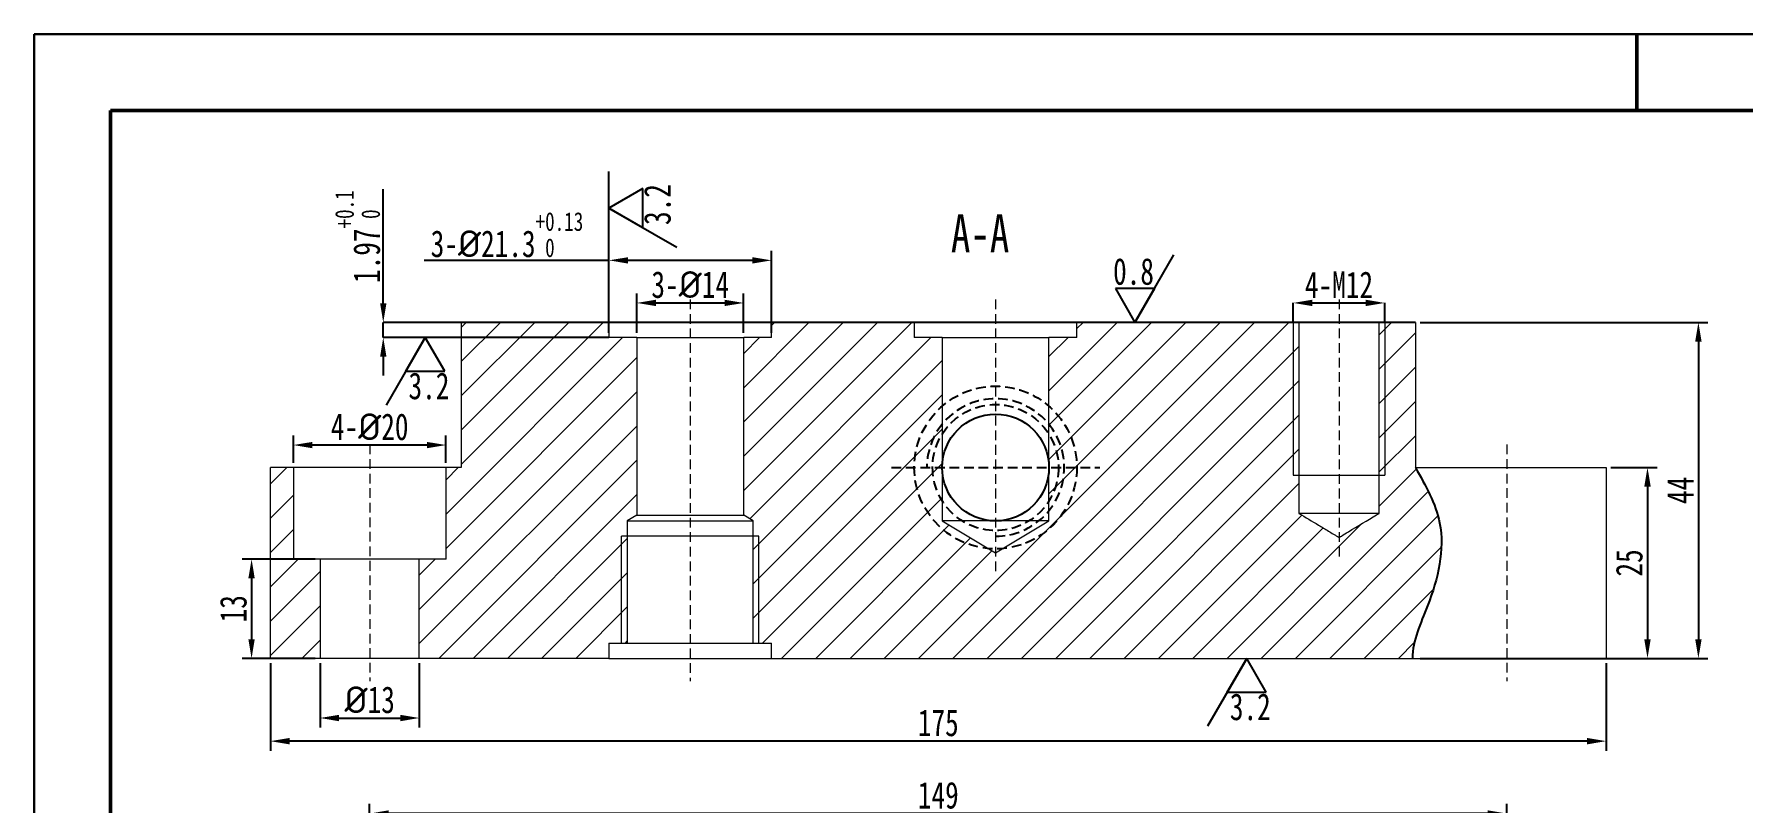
# Model space of a CAD drawing. Header units: millimetres. Extents: x 786 to 1206, y 249 to 546.
# Drawn here: x 785.8 to 1009.7, y 445.2 to 545.9 of the extents above; entities that cross this region are included whole.
import ezdxf

# ---------------------------------------------------------------- set-up
doc = ezdxf.new("R2010")
doc.units = ezdxf.units.MM
doc.linetypes.add('HIDDEN', pattern=[1.905, 1.27, -0.635])
for name, color, linetype, lineweight in [('总内框线', 7, 'Continuous', 50), ('总外框线', 7, 'Continuous', 30), ('细实线', 7, 'Continuous', 25)]:
    doc.layers.add(name, color=color, linetype=linetype, lineweight=lineweight)
doc.styles.get("Standard").update_dxf_attribs({"font": '', "height": 3.5})
doc.styles.get('Standard').set_extended_font_data('HYSWLongFangSong')
doc.dimstyles.new('ISO-25', dxfattribs={"dimtxt": 2.5, "dimasz": 2.5, "dimexe": 1.25, "dimexo": 0.625, "dimtad": 1, "dimtxsty": 'Standard', "dimcen": 2.5, "dimadec": 0, "dimazin": 0, "dimtfac": 1, "dimtmove": 0, "dimatfit": 3, "dimfxl": 1, "dimarcsym": 0})
pattern_1 = [(45, (782.3624, 254.9965), (-2.245064, 2.245064), [])]

# ---------------------------------------------------------------- blocks, each defined once
blk = doc.blocks.new('*D37')
at = {"color": 0, "lineweight": -2, "transparency": 16777216}
for p, q in [((829.8, 414.19), (829.8, 445.09)), ((976.3, 443.84), (832.3, 443.84)), ((978.8, 414.19), (978.8, 445.09))]:
    blk.add_line(p, q, dxfattribs=at)
at = {"color": 0, "transparency": 16777216}
for points in [[(832.3, 444.26), (832.3, 443.43), (829.8, 443.84)], [(976.3, 444.26), (976.3, 443.43), (978.8, 443.84)]]:
    blk.add_solid(points, dxfattribs=at)
at = {"layer": 'Defpoints', "color": 0, "transparency": 16777216}
for p in [(829.8, 443.84), (829.8, 413.56), (978.8, 413.56)]:
    blk.add_point(p, dxfattribs=at)
at = {"color": 0, "transparency": 16777216, "insert": (904.3, 446.22), "char_height": 3.5, "attachment_point": 5}
blk.add_mtext('149', dxfattribs=at)
blk = doc.blocks.new('*D40')
at = {"color": 0, "lineweight": -2, "transparency": 16777216}
for p, q in [((816.8, 463.53), (816.8, 452.07)), ((991.8, 463.53), (991.8, 452.07)), ((989.3, 453.32), (819.3, 453.32))]:
    blk.add_line(p, q, dxfattribs=at)
at = {"color": 0, "transparency": 16777216}
for points in [[(819.3, 453.74), (819.3, 452.9), (816.8, 453.32)], [(989.3, 453.74), (989.3, 452.9), (991.8, 453.32)]]:
    blk.add_solid(points, dxfattribs=at)
at = {"layer": 'Defpoints', "color": 0, "transparency": 16777216}
for p in [(816.8, 464.16), (991.8, 464.16), (816.8, 453.32)]:
    blk.add_point(p, dxfattribs=at)
at = {"color": 0, "transparency": 16777216, "insert": (904.3, 455.7), "char_height": 3.5, "attachment_point": 5}
blk.add_mtext('175', dxfattribs=at)
blk = doc.blocks.new('*D41')
at = {"color": 0, "lineweight": -2, "transparency": 16777216}
for p, q in [((823.3, 463.53), (823.3, 455.1)), ((836.3, 463.53), (836.3, 455.1)), ((825.8, 456.35), (833.8, 456.35))]:
    blk.add_line(p, q, dxfattribs=at)
at = {"color": 0, "transparency": 16777216}
for points in [[(825.8, 456.77), (825.8, 455.93), (823.3, 456.35)], [(833.8, 456.77), (833.8, 455.93), (836.3, 456.35)]]:
    blk.add_solid(points, dxfattribs=at)
at = {"layer": 'Defpoints', "color": 0, "transparency": 16777216}
for p in [(823.3, 464.16), (836.3, 464.16), (836.3, 456.35)]:
    blk.add_point(p, dxfattribs=at)
at = {"color": 0, "transparency": 16777216, "insert": (829.8, 458.72), "char_height": 3.5, "attachment_point": 5}
blk.add_mtext('{\\fISOCPEUR|b0|i0|c0|p34;%%C}13', dxfattribs=at)
blk = doc.blocks.new('*D50')
at = {"color": 0, "lineweight": -2, "transparency": 16777216}
for p, q in [((992.43, 489.16), (998.47, 489.16)), ((997.22, 486.66), (997.22, 466.66)), ((992.43, 464.16), (998.47, 464.16))]:
    blk.add_line(p, q, dxfattribs=at)
at = {"color": 0, "transparency": 16777216}
for points in [[(996.8, 486.66), (997.64, 486.66), (997.22, 489.16)], [(996.8, 466.66), (997.64, 466.66), (997.22, 464.16)]]:
    blk.add_solid(points, dxfattribs=at)
at = {"layer": 'Defpoints', "color": 0, "transparency": 16777216}
for p in [(991.8, 489.16), (991.8, 464.16), (997.22, 464.16)]:
    blk.add_point(p, dxfattribs=at)
at = {"color": 0, "transparency": 16777216, "insert": (994.84, 476.66), "char_height": 3.5, "attachment_point": 5, "rotation": 90}
blk.add_mtext('25', dxfattribs=at)
blk = doc.blocks.new('*D51')
at = {"color": 0, "lineweight": -2, "transparency": 16777216}
for p, q in [((967.43, 508.16), (1005.14, 508.16)), ((1003.89, 505.66), (1003.89, 466.66)), ((967.43, 464.16), (1005.14, 464.16))]:
    blk.add_line(p, q, dxfattribs=at)
at = {"color": 0, "transparency": 16777216}
for points in [[(1003.47, 505.66), (1004.31, 505.66), (1003.89, 508.16)], [(1003.47, 466.66), (1004.31, 466.66), (1003.89, 464.16)]]:
    blk.add_solid(points, dxfattribs=at)
at = {"layer": 'Defpoints', "color": 0, "transparency": 16777216}
for p in [(966.8, 508.16), (966.8, 464.16), (1003.89, 464.16)]:
    blk.add_point(p, dxfattribs=at)
at = {"color": 0, "transparency": 16777216, "insert": (1001.51, 486.16), "char_height": 3.5, "attachment_point": 5, "rotation": 90}
blk.add_mtext('44', dxfattribs=at)
blk = doc.blocks.new('*D52')
at = {"color": 0, "lineweight": -2, "transparency": 16777216}
for p, q in [((819.8, 489.78), (819.8, 493.35)), ((839.8, 489.78), (839.8, 493.35)), ((837.3, 492.1), (822.3, 492.1))]:
    blk.add_line(p, q, dxfattribs=at)
at = {"color": 0, "transparency": 16777216}
for points in [[(822.3, 492.51), (822.3, 491.68), (819.8, 492.1)], [(837.3, 492.51), (837.3, 491.68), (839.8, 492.1)]]:
    blk.add_solid(points, dxfattribs=at)
at = {"layer": 'Defpoints', "color": 0, "transparency": 16777216}
for p in [(819.8, 492.1), (819.8, 489.16), (839.8, 489.16)]:
    blk.add_point(p, dxfattribs=at)
at = {"color": 0, "transparency": 16777216, "insert": (829.8, 494.47), "char_height": 3.5, "attachment_point": 5}
blk.add_mtext('4-{\\fISOCPEUR|b0|i0|c0|p34;%%C}20', dxfattribs=at)
blk = doc.blocks.new('*D53')
at = {"color": 0, "lineweight": -2, "transparency": 16777216}
for p, q in [((822.68, 477.16), (813.08, 477.16)), ((814.33, 474.66), (814.33, 466.66)), ((822.68, 464.16), (813.08, 464.16))]:
    blk.add_line(p, q, dxfattribs=at)
at = {"color": 0, "transparency": 16777216}
for points in [[(813.91, 474.66), (814.74, 474.66), (814.33, 477.16)], [(813.91, 466.66), (814.74, 466.66), (814.33, 464.16)]]:
    blk.add_solid(points, dxfattribs=at)
at = {"layer": 'Defpoints', "color": 0, "transparency": 16777216}
for p in [(823.3, 477.16), (814.33, 464.16), (823.3, 464.16)]:
    blk.add_point(p, dxfattribs=at)
at = {"color": 0, "transparency": 16777216, "insert": (811.95, 470.66), "char_height": 3.5, "attachment_point": 5, "rotation": 90}
blk.add_mtext('13', dxfattribs=at)
blk = doc.blocks.new('*D54')
at = {"color": 0, "lineweight": -2, "transparency": 16777216}
for p, q in [((861.15, 506.81), (861.15, 517.54)), ((882.45, 506.81), (882.45, 517.54)), ((861.15, 516.29), (836.93, 516.29)), ((879.95, 516.29), (863.65, 516.29))]:
    blk.add_line(p, q, dxfattribs=at)
at = {"color": 0, "transparency": 16777216}
for points in [[(863.65, 516.7), (863.65, 515.87), (861.15, 516.29)], [(879.95, 516.7), (879.95, 515.87), (882.45, 516.29)]]:
    blk.add_solid(points, dxfattribs=at)
at = {"layer": 'Defpoints', "color": 0, "transparency": 16777216}
for p in [(861.15, 516.29), (861.15, 506.19), (882.45, 506.19)]:
    blk.add_point(p, dxfattribs=at)
at = {"color": 0, "transparency": 16777216, "insert": (847.79, 519.63), "char_height": 3.5, "attachment_point": 5}
blk.add_mtext('3-{\\fISOCPEUR|b0|i0|c0|p34;%%C}21.3{\\H0.7x;\\S+0.13^  0;}', dxfattribs=at)
blk = doc.blocks.new('*D55')
at = {"color": 0, "lineweight": -2, "transparency": 16777216}
for p, q in [((864.8, 506.81), (864.8, 511.96)), ((867.3, 510.71), (876.3, 510.71)), ((878.8, 506.81), (878.8, 511.96))]:
    blk.add_line(p, q, dxfattribs=at)
at = {"color": 0, "transparency": 16777216}
for points in [[(867.3, 511.13), (867.3, 510.3), (864.8, 510.71)], [(876.3, 511.13), (876.3, 510.3), (878.8, 510.71)]]:
    blk.add_solid(points, dxfattribs=at)
at = {"layer": 'Defpoints', "color": 0, "transparency": 16777216}
for p in [(878.8, 510.71), (864.8, 506.19), (878.8, 506.19)]:
    blk.add_point(p, dxfattribs=at)
at = {"color": 0, "transparency": 16777216, "insert": (871.8, 513.09), "char_height": 3.5, "attachment_point": 5}
blk.add_mtext('3-{\\fISOCPEUR|b0|i0|c0|p34;%%C}14', dxfattribs=at)
blk = doc.blocks.new('*D59')
at = {"color": 0, "lineweight": -2, "transparency": 16777216}
for p, q in [((950.8, 508.16), (950.8, 510.71)), ((953.3, 510.71), (960.3, 510.71)), ((962.8, 508.16), (962.8, 510.71))]:
    blk.add_line(p, q, dxfattribs=at)
at = {"color": 0, "transparency": 16777216}
for points in [[(953.3, 511.13), (953.3, 510.3), (950.8, 510.71)], [(960.3, 511.13), (960.3, 510.3), (962.8, 510.71)]]:
    blk.add_solid(points, dxfattribs=at)
at = {"layer": 'Defpoints', "color": 0, "transparency": 16777216}
for p in [(962.8, 510.71), (950.8, 508.16), (962.8, 508.16)]:
    blk.add_point(p, dxfattribs=at)
at = {"color": 0, "transparency": 16777216, "insert": (956.8, 513.09), "char_height": 3.5, "attachment_point": 5}
blk.add_mtext('4-M12', dxfattribs=at)
blk = doc.blocks.new('*D61')
at = {"color": 0, "lineweight": -2, "transparency": 16777216}
for p, q in [((831.58, 510.66), (831.58, 525.63)), ((861.15, 508.16), (831.58, 508.16)), ((831.58, 506.19), (831.58, 508.16)), ((861.15, 506.19), (831.58, 506.19)), ((831.58, 503.69), (831.58, 501.19))]:
    blk.add_line(p, q, dxfattribs=at)
at = {"color": 0, "transparency": 16777216}
for points in [[(831.17, 510.66), (832, 510.66), (831.58, 508.16)], [(831.17, 503.69), (832, 503.69), (831.58, 506.19)]]:
    blk.add_solid(points, dxfattribs=at)
at = {"layer": 'Defpoints', "color": 0, "transparency": 16777216}
for p in [(831.58, 508.16), (861.15, 508.16), (861.15, 506.19)]:
    blk.add_point(p, dxfattribs=at)
at = {"color": 0, "transparency": 16777216, "insert": (828.24, 519.39), "char_height": 3.5, "attachment_point": 5, "rotation": 90}
blk.add_mtext('1.97{\\H0.7x;\\S+0.1^  0;}', dxfattribs=at)
blk = doc.blocks.new('粗糙度')
at = {"layer": '细实线'}
for p, q in [((0, 0), (5.12, 8.87)), ((2.56, 4.43), (-2.56, 4.43)), ((-2.56, 4.43), (0, 0)), ((2.56, 4.43), (0, 0))]:
    blk.add_line(p, q, dxfattribs=at)

msp = doc.modelspace()

# ---------------------------------------------------------------- hatches: boundary and pattern name
at = {"linetype": 'Continuous', "lineweight": 0}
h = msp.add_hatch(dxfattribs=at)
h.set_pattern_fill('ANSI31', style=0)
h.set_pattern_definition(pattern_1)
h.paths.add_polyline_path([(836.304, 464.156), (861.155, 464.156), (861.155, 466.156), (863.555, 466.156), (863.555, 482.156), (864.805, 482.907), (864.805, 506.186), (861.155, 506.186), (861.155, 508.156), (841.805, 508.156), (841.805, 489.156), (839.804, 489.156), (839.804, 477.156), (836.304, 477.156)], flags=0)
h = msp.add_hatch(dxfattribs=at)
h.set_pattern_fill('ANSI31', style=0)
h.set_pattern_definition(pattern_1)
h.paths.add_polyline_path([(966.422, 464.156), (966.445, 464.758), (966.511, 465.352), (966.613, 465.94), (966.749, 466.524), (966.912, 467.103), (967.098, 467.679), (967.303, 468.254), (967.522, 468.829), (967.75, 469.404), (967.983, 469.981), (968.217, 470.562), (968.445, 471.146), (968.666, 471.736), (968.877, 472.33), (969.077, 472.928), (969.265, 473.529), (969.439, 474.132), (969.6, 474.738), (969.745, 475.345), (969.873, 475.953), (969.984, 476.561), (970.075, 477.169), (970.146, 477.776), (970.196, 478.381), (970.224, 478.984), (970.228, 479.584), (970.206, 480.181), (970.159, 480.774), (970.085, 481.362), (969.982, 481.944), (969.851, 482.522), (969.692, 483.093), (969.509, 483.66), (969.303, 484.222), (969.077, 484.781), (968.832, 485.336), (968.572, 485.887), (968.298, 486.436), (968.013, 486.983), (967.719, 487.528), (967.418, 488.071), (967.112, 488.614), (966.805, 489.156), (966.805, 508.156), (962.055, 508.156), (962.055, 483.156), (962.014, 483.131), (961.973, 483.107), (961.932, 483.082), (961.891, 483.058), (961.85, 483.033), (961.809, 483.009), (961.768, 482.984), (961.727, 482.959), (961.686, 482.935), (961.646, 482.91), (961.605, 482.886), (961.564, 482.861), (961.523, 482.836), (961.482, 482.812), (961.441, 482.787), (961.4, 482.763), (961.359, 482.738), (961.318, 482.714), (961.277, 482.689), (961.236, 482.664), (961.195, 482.64), (961.155, 482.615), (961.114, 482.591), (961.073, 482.566), (961.032, 482.541), (960.991, 482.517), (960.95, 482.492), (960.909, 482.468), (960.868, 482.443), (960.827, 482.419), (960.786, 482.394), (960.745, 482.369), (960.705, 482.345), (960.664, 482.32), (960.623, 482.296), (960.582, 482.271), (960.541, 482.246), (960.5, 482.222), (960.459, 482.197), (960.418, 482.173), (960.377, 482.148), (960.336, 482.124), (960.295, 482.099), (960.254, 482.074), (960.214, 482.05), (960.173, 482.025), (960.132, 482.001), (960.091, 481.976), (960.05, 481.951), (960.009, 481.927), (959.968, 481.902), (959.927, 481.878), (959.886, 481.853), (959.845, 481.829), (959.804, 481.804), (959.764, 481.779), (959.723, 481.755), (959.682, 481.73), (959.641, 481.706), (959.6, 481.681), (959.559, 481.656), (959.518, 481.632), (959.477, 481.607), (959.436, 481.583), (959.395, 481.558), (959.354, 481.534), (959.313, 481.509), (959.273, 481.484), (959.232, 481.46), (959.191, 481.435), (959.15, 481.411), (959.109, 481.386), (959.068, 481.361), (959.027, 481.337), (958.986, 481.312), (958.945, 481.288), (958.904, 481.263), (958.863, 481.239), (958.823, 481.214), (958.782, 481.189), (958.741, 481.165), (958.7, 481.14), (958.659, 481.116), (958.618, 481.091), (958.577, 481.067), (958.536, 481.042), (958.495, 481.017), (958.454, 480.993), (958.413, 480.968), (958.372, 480.944), (958.332, 480.919), (958.291, 480.894), (958.25, 480.87), (958.209, 480.845), (958.168, 480.821), (958.127, 480.796), (958.086, 480.772), (958.045, 480.747), (958.004, 480.722), (957.963, 480.698), (957.922, 480.673), (957.882, 480.649), (957.841, 480.624), (957.8, 480.599), (957.759, 480.575), (957.718, 480.55), (957.677, 480.526), (957.636, 480.501), (957.595, 480.477), (957.554, 480.452), (957.513, 480.427), (957.472, 480.403), (957.432, 480.378), (957.391, 480.354), (957.35, 480.329), (957.309, 480.304), (957.268, 480.28), (957.227, 480.255), (957.186, 480.231), (957.145, 480.206), (957.104, 480.182), (957.063, 480.157), (957.022, 480.132), (956.981, 480.108), (956.941, 480.083), (956.9, 480.059), (956.859, 480.034), (956.818, 480.009), (956.776, 480.019), (956.735, 480.043), (956.694, 480.068), (956.653, 480.093), (956.612, 480.117), (956.571, 480.142), (956.53, 480.167), (956.488, 480.192), (956.447, 480.216), (956.406, 480.241), (956.365, 480.266), (956.324, 480.29), (956.283, 480.315), (956.242, 480.34), (956.201, 480.364), (956.16, 480.389), (956.118, 480.414), (956.077, 480.439), (956.036, 480.463), (955.995, 480.488), (955.954, 480.513), (955.913, 480.537), (955.872, 480.562), (955.831, 480.587), (955.789, 480.611), (955.748, 480.636), (955.707, 480.661), (955.666, 480.686), (955.625, 480.71), (955.584, 480.735), (955.543, 480.76), (955.502, 480.784), (955.461, 480.809), (955.419, 480.834), (955.378, 480.859), (955.337, 480.883), (955.296, 480.908), (955.255, 480.933), (955.214, 480.957), (955.173, 480.982), (955.132, 481.007), (955.091, 481.031), (955.049, 481.056), (955.008, 481.081), (954.967, 481.106), (954.926, 481.13), (954.885, 481.155), (954.844, 481.18), (954.803, 481.204), (954.762, 481.229), (954.72, 481.254), (954.679, 481.278), (954.638, 481.303), (954.597, 481.328), (954.556, 481.353), (954.515, 481.377), (954.474, 481.402), (954.433, 481.427), (954.392, 481.451), (954.35, 481.476), (954.309, 481.501), (954.268, 481.526), (954.227, 481.55), (954.186, 481.575), (954.145, 481.6), (954.104, 481.624), (954.063, 481.649), (954.022, 481.674), (953.98, 481.698), (953.939, 481.723), (953.898, 481.748), (953.857, 481.773), (953.816, 481.797), (953.775, 481.822), (953.734, 481.847), (953.693, 481.871), (953.651, 481.896), (953.61, 481.921), (953.569, 481.946), (953.528, 481.97), (953.487, 481.995), (953.446, 482.02), (953.405, 482.044), (953.364, 482.069), (953.323, 482.094), (953.281, 482.118), (953.24, 482.143), (953.199, 482.168), (953.158, 482.193), (953.117, 482.217), (953.076, 482.242), (953.035, 482.267), (952.994, 482.291), (952.953, 482.316), (952.911, 482.341), (952.87, 482.365), (952.829, 482.39), (952.788, 482.415), (952.747, 482.44), (952.706, 482.464), (952.665, 482.489), (952.624, 482.514), (952.583, 482.538), (952.541, 482.563), (952.5, 482.588), (952.459, 482.613), (952.418, 482.637), (952.377, 482.662), (952.336, 482.687), (952.295, 482.711), (952.254, 482.736), (952.212, 482.761), (952.171, 482.785), (952.13, 482.81), (952.089, 482.835), (952.048, 482.86), (952.007, 482.884), (951.966, 482.909), (951.925, 482.934), (951.884, 482.958), (951.842, 482.983), (951.801, 483.008), (951.76, 483.033), (951.719, 483.057), (951.678, 483.082), (951.637, 483.107), (951.596, 483.131), (951.555, 483.156), (951.555, 508.156), (922.455, 508.156), (922.455, 506.186), (918.805, 506.186), (918.805, 482.186), (911.805, 477.98), (904.805, 482.186), (904.805, 506.186), (901.155, 506.186), (901.155, 508.156), (882.455, 508.156), (882.455, 506.186), (878.805, 506.186), (878.805, 482.907), (880.055, 482.156), (880.055, 466.156), (882.455, 466.156), (882.455, 464.156)])
h = msp.add_hatch(dxfattribs=at)
h.set_pattern_fill('ANSI31', style=0)
h.set_pattern_definition(pattern_1)
h.paths.add_polyline_path([(816.805, 489.156), (816.805, 464.156), (823.305, 464.156), (823.305, 477.156), (819.805, 477.156), (819.805, 489.156)], flags=0)

# ---------------------------------------------------------------- linework, layer by layer
msp.add_line((861.155, 516.287), (861.155, 527.924))
at = {"color": 7, "linetype": 'HIDDEN', "lineweight": 0}
for p, q in [((871.805, 511.156), (871.805, 461.156)), ((911.805, 511.156), (911.805, 474.98)), ((956.805, 511.156), (956.805, 477.002)), ((829.805, 492.156), (829.805, 461.156)), ((978.805, 492.156), (978.805, 461.156))]:
    msp.add_line(p, q, dxfattribs=at)
at = {"color": 7, "linetype": 'Continuous'}
msp.add_line((966.805, 508.156), (841.805, 508.156), dxfattribs=at)
at = {"color": 7, "linetype": 'Continuous', "lineweight": 15}
for p, q in [((841.805, 508.156), (861.155, 508.156)), ((841.805, 508.156), (841.805, 489.156)), ((861.155, 508.156), (861.155, 506.186)), ((882.455, 508.156), (861.155, 508.156)), ((864.805, 506.186), (861.155, 506.186)), ((864.805, 506.186), (864.805, 482.907)), ((864.805, 506.186), (878.805, 506.186)), ((878.805, 482.907), (878.805, 506.186)), ((882.455, 506.186), (878.805, 506.186)), ((882.455, 506.186), (882.455, 508.156)), ((882.455, 508.156), (901.155, 508.156)), ((901.155, 508.156), (901.155, 506.186)), ((922.455, 508.156), (901.155, 508.156)), ((904.805, 506.186), (901.155, 506.186)), ((904.805, 506.186), (904.805, 482.186)), ((904.805, 506.186), (918.805, 506.186)), ((918.805, 482.186), (918.805, 506.186)), ((922.455, 506.186), (918.805, 506.186)), ((922.455, 506.186), (922.455, 508.156)), ((922.455, 508.156), (951.555, 508.156)), ((951.555, 508.156), (951.555, 483.156)), ((962.055, 508.156), (951.555, 508.156)), ((962.055, 483.156), (962.055, 508.156)), ((962.055, 508.156), (966.805, 508.156)), ((966.805, 508.156), (966.805, 489.156)), ((819.805, 489.156), (816.805, 489.156)), ((816.805, 464.156), (816.805, 489.156)), ((819.805, 489.156), (819.805, 477.156)), ((839.804, 489.156), (819.805, 489.156)), ((839.804, 477.156), (839.804, 489.156)), ((841.805, 489.156), (839.804, 489.156)), ((966.805, 489.156), (991.805, 489.156)), ((991.805, 489.156), (991.805, 464.156)), ((864.805, 482.907), (863.555, 482.156)), ((863.555, 482.156), (863.555, 466.156)), ((863.555, 482.156), (880.055, 482.156)), ((864.805, 482.907), (878.805, 482.907)), ((880.055, 482.156), (878.805, 482.907)), ((880.055, 466.156), (880.055, 482.156)), ((904.805, 482.186), (911.805, 477.98)), ((911.157, 482.186), (904.805, 482.186)), ((911.805, 477.98), (918.805, 482.186)), ((918.805, 482.186), (912.452, 482.186)), ((962.055, 483.156), (951.555, 483.156)), ((823.305, 477.156), (819.805, 477.156)), ((823.305, 477.156), (823.305, 464.156)), ((836.304, 477.156), (823.305, 477.156)), ((836.304, 464.156), (836.304, 477.156)), ((839.804, 477.156), (836.304, 477.156)), ((861.155, 466.156), (861.155, 464.156)), ((861.155, 466.156), (863.555, 466.156)), ((863.555, 466.156), (880.055, 466.156)), ((880.055, 466.156), (882.455, 466.156)), ((882.455, 464.156), (882.455, 466.156)), ((823.305, 464.156), (816.805, 464.156)), ((836.304, 464.156), (823.305, 464.156)), ((861.155, 464.156), (836.304, 464.156)), ((861.155, 464.156), (882.455, 464.156)), ((882.455, 464.156), (991.805, 464.156))]:
    msp.add_line(p, q, dxfattribs=at)
at = {"color": 7, "linetype": 'Continuous', "lineweight": 0}
for p, q in [((950.805, 508.156), (950.805, 488.156)), ((962.805, 508.156), (962.805, 488.156)), ((950.805, 488.156), (962.805, 488.156)), ((862.805, 466.156), (862.805, 480.156)), ((880.805, 480.156), (862.805, 480.156)), ((880.805, 466.156), (880.805, 480.156))]:
    msp.add_line(p, q, dxfattribs=at)
at = {"linetype": 'HIDDEN'}
msp.add_line((898.155, 489.156), (925.455, 489.156), dxfattribs=at)
for radius in [10.65, 8.25]:
    msp.add_circle((911.805, 489.156), radius, dxfattribs=at)
msp.add_circle((911.805, 489.156), 7)
msp.add_arc((911.805, 489.156), 9, 270, 180, dxfattribs=at)
msp.add_spline([(966.805, 489.156), (969.987, 481.921), (968.403, 471.035), (966.422, 464.156), (966.422, 464.108)], degree=3)
at = {"color": 7, "linetype": 'Continuous', "lineweight": 15}
msp.add_open_spline([(912.452, 482.186), (912.02, 482.146), (911.589, 482.146), (911.157, 482.186)], degree=3, dxfattribs=at)
msp.add_open_spline([(951.555, 483.156), (952.407, 482.644), (953.26, 482.131), (954.113, 481.619), (954.546, 481.359), (954.98, 481.098), (955.413, 480.837), (955.637, 480.703), (955.862, 480.568), (956.086, 480.434), (956.201, 480.364), (956.317, 480.294), (956.433, 480.225), (956.493, 480.189), (956.553, 480.153), (956.613, 480.117), (956.644, 480.098), (956.674, 480.08), (956.705, 480.061), (956.721, 480.052), (956.737, 480.042), (956.753, 480.032), (956.762, 480.027), (956.77, 480.022), (956.778, 480.017), (956.782, 480.015), (956.787, 480.012), (956.791, 480.01), (956.793, 480.008), (956.795, 480.007), (956.798, 480.006), (956.799, 480.005), (956.8, 480.004), (956.801, 480.004), (956.802, 480.003), (956.802, 480.003), (956.803, 480.003), (956.803, 480.003), (956.804, 480.002), (956.804, 480.002), (956.804, 480.002), (956.805, 480.002), (956.805, 480.002), (956.805, 480.002), (956.805, 480.002), (956.806, 480.003), (956.807, 480.003), (956.808, 480.004), (956.809, 480.005), (956.814, 480.007), (956.819, 480.01), (956.824, 480.013), (956.843, 480.025), (956.862, 480.036), (956.882, 480.048), (956.959, 480.094), (957.036, 480.14), (957.113, 480.187), (957.42, 480.372), (957.728, 480.557), (958.036, 480.742), (959.268, 481.482), (960.499, 482.222), (961.731, 482.962), (961.839, 483.026), (961.947, 483.091), (962.055, 483.156)], degree=3, knots=[0.011510983, 0.011510983, 0.011510983, 0.011510983, 0.014495225, 0.014495225, 0.014495225, 0.016012705, 0.016012705, 0.016012705, 0.016796963, 0.016796963, 0.016796963, 0.01720228, 0.01720228, 0.01720228, 0.017411755, 0.017411755, 0.017411755, 0.017520016, 0.017520016, 0.017520016, 0.017575968, 0.017575968, 0.017575968, 0.017604887, 0.017604887, 0.017604887, 0.017619839, 0.017619839, 0.017619839, 0.017627576, 0.017627576, 0.017627576, 0.017631594, 0.017631594, 0.017631594, 0.01763371, 0.01763371, 0.01763371, 0.017634874, 0.017634874, 0.017634874, 0.017635663, 0.017635663, 0.017635663, 0.017636643, 0.017636643, 0.017636643, 0.017640902, 0.017640902, 0.017640902, 0.017657823, 0.017657823, 0.017657823, 0.017725505, 0.017725505, 0.017725505, 0.017996233, 0.017996233, 0.017996233, 0.019079145, 0.019079145, 0.019079145, 0.023410795, 0.023410795, 0.023410795, 0.023790349, 0.023790349, 0.023790349, 0.023790349], dxfattribs=at)
at = {"layer": '总内框线'}
for p, q in [((995.845, 535.907), (995.845, 545.907)), ((795.845, 258.907), (795.845, 535.907)), ((795.845, 535.907), (1195.845, 535.907))]:
    msp.add_line(p, q, dxfattribs=at)
at = {"layer": '总外框线'}
for p, q in [((785.845, 248.907), (785.845, 545.907)), ((785.845, 545.907), (1205.845, 545.907))]:
    msp.add_line(p, q, dxfattribs=at)

# ---------------------------------------------------------------- block references
for p, rotation in [((861.155, 523.121), 269.9999950044401), ((837.094, 506.186), 179.9999950044401), ((944.708, 464.156), 179.9999950044401)]:
    msp.add_blockref('粗糙度', p, dxfattribs=dict(rotation=rotation))
msp.add_blockref('粗糙度', (930.06, 508.156))

# ---------------------------------------------------------------- texts
at = {"insert": (865.738, 520.916), "char_height": 3.5, "attachment_point": 1, "rotation": 90}
msp.add_mtext_dynamic_manual_height_columns('3.2', width=5.65967, gutter_width=17.5, heights=[0], dxfattribs=at)
at = {"attachment_point": 1}
for s, width, insert, char_height in [('A-A', 5.36012, (905.953, 522.331), 5), ('0.8', 5.41708, (927.203, 516.589), 3.5), ('3.2', 5.65967, (834.889, 501.603), 3.5), ('3.2', 5.65967, (942.503, 459.573), 3.5)]:
    msp.add_mtext_dynamic_manual_height_columns(s, width=width, gutter_width=17.5, heights=[0], dxfattribs=dict(at, insert=insert, char_height=char_height))

# ---------------------------------------------------------------- dimensions: what is measured, and where the dimension line sits
dim = msp.add_linear_dim(base=(831.582, 508.156), p1=(861.155, 506.186), p2=(861.155, 508.156), angle=90, text='1.97{\\H0.7x;\\S+0.1^  0;}', dimstyle='ISO-25', override={"dimtxt": 3.5, "dimexe": 0, "dimexo": 0, "dimfxl": 1.25})
dim.commit()
dim.dimension.update_dxf_attribs({"geometry": '*D61', "text_midpoint": (828.239, 519.392)})
for base, p1, p2, text, override, picture, middle in [((861.155, 516.287), (882.455, 506.186), (861.155, 506.186), '3-{\\fISOCPEUR|b0|i0|c0|p34;%%C}21.3{\\H0.7x;\\S+0.13^  0;}', {"dimtxt": 3.5, "dimtoh": 1, "dimfxl": 1.25}, '*D54', (847.791, 519.631)), ((878.805, 510.713), (864.805, 506.186), (878.805, 506.186), '3-{\\fISOCPEUR|b0|i0|c0|p34;%%C}<>', {"dimtxt": 3.5, "dimtoh": 1, "dimfxl": 1.25}, '*D55', (871.805, 513.088)), ((962.805, 510.713), (950.805, 508.156), (962.805, 508.156), '4-M<>', {"dimtxt": 3.5, "dimexe": 0, "dimexo": 0, "dimtoh": 1, "dimfxl": 1.25}, '*D59', (956.805, 513.088)), ((819.805, 492.096), (839.804, 489.156), (819.805, 489.156), '4-{\\fISOCPEUR|b0|i0|c0|p34;%%C}<>', {"dimtxt": 3.5, "dimtoh": 1, "dimfxl": 1.25}, '*D52', (829.805, 494.471)), ((836.304, 456.35), (823.305, 464.156), (836.304, 464.156), '{\\fISOCPEUR|b0|i0|c0|p34;%%C}<>', {"dimtxt": 3.5, "dimtoh": 1, "dimfxl": 1.25}, '*D41', (829.805, 458.725))]:
    dim = msp.add_linear_dim(base=base, p1=p1, p2=p2, text=text, dimstyle='ISO-25', override=override)
    dim.commit()
    dim.dimension.update_dxf_attribs({"geometry": picture, "text_midpoint": middle})
for base, p1, p2, picture, middle in [((1003.89, 464.156), (966.805, 508.156), (966.805, 464.156), '*D51', (1001.515, 486.156)), ((997.218, 464.156), (991.805, 489.156), (991.805, 464.156), '*D50', (994.843, 476.656)), ((814.328, 464.156), (823.305, 477.156), (823.305, 464.156), '*D53', (811.953, 470.656))]:
    dim = msp.add_linear_dim(base=base, p1=p1, p2=p2, angle=90, dimstyle='ISO-25', override={"dimtxt": 3.5, "dimtoh": 1, "dimfxl": 1.25})
    dim.commit()
    dim.dimension.update_dxf_attribs({"geometry": picture, "text_midpoint": middle})
for base, p1, p2, picture, middle in [((816.805, 453.32), (991.805, 464.156), (816.805, 464.156), '*D40', (904.305, 455.695)), ((829.805, 443.843), (978.805, 413.563), (829.805, 413.563), '*D37', (904.305, 446.218))]:
    dim = msp.add_linear_dim(base=base, p1=p1, p2=p2, dimstyle='ISO-25', override={"dimtxt": 3.5, "dimtoh": 1, "dimfxl": 1.25})
    dim.commit()
    dim.dimension.update_dxf_attribs({"geometry": picture, "text_midpoint": middle})

doc.saveas('drawing.dxf')
